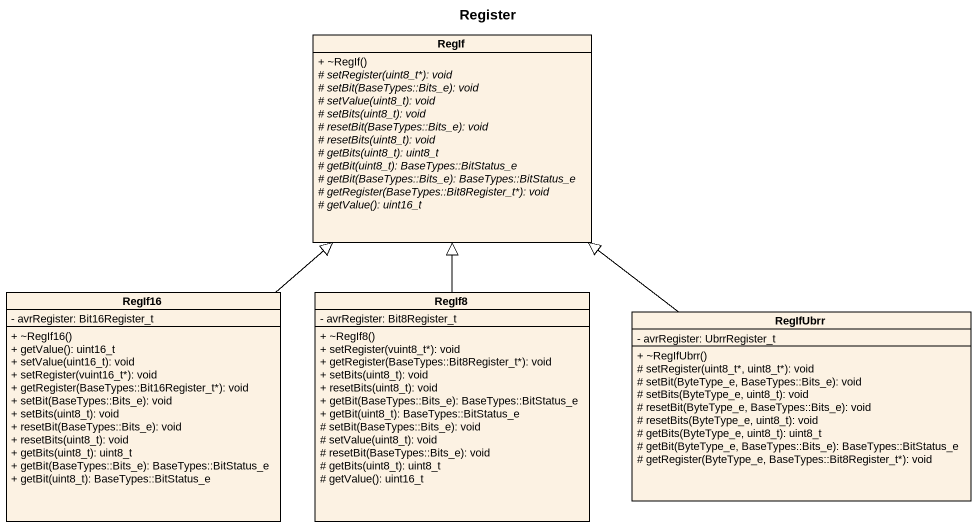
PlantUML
@startuml
title Register
hide circle
hide empty members
skinparam classAttributeIconSize 0
class RegIf {
  + ~RegIf()
  {abstract} # setRegister(uint8_t*): void
  {abstract} # setBit(BaseTypes::Bits_e): void
  {abstract} # setValue(uint8_t): void
  {abstract} # setBits(uint8_t): void
  {abstract} # resetBit(BaseTypes::Bits_e): void
  {abstract} # resetBits(uint8_t): void
  {abstract} # getBits(uint8_t): uint8_t
  {abstract} # getBit(uint8_t): BaseTypes::BitStatus_e
  {abstract} # getBit(BaseTypes::Bits_e): BaseTypes::BitStatus_e
  {abstract} # getRegister(BaseTypes::Bit8Register_t*): void
  {abstract} # getValue(): uint16_t
}
class RegIf16 {
  - avrRegister: Bit16Register_t
  + ~RegIf16()
  + getValue(): uint16_t
  + setValue(uint16_t): void
  + setRegister(vuint16_t*): void
  + getRegister(BaseTypes::Bit16Register_t*): void
  + setBit(BaseTypes::Bits_e): void
  + setBits(uint8_t): void
  + resetBit(BaseTypes::Bits_e): void
  + resetBits(uint8_t): void
  + getBits(uint8_t): uint8_t
  + getBit(BaseTypes::Bits_e): BaseTypes::BitStatus_e
  + getBit(uint8_t): BaseTypes::BitStatus_e
}
class RegIf8 {
  - avrRegister: Bit8Register_t
  + ~RegIf8()
  + setRegister(vuint8_t*): void
  + getRegister(BaseTypes::Bit8Register_t*): void
  + setBits(uint8_t): void
  + resetBits(uint8_t): void
  + getBit(BaseTypes::Bits_e): BaseTypes::BitStatus_e
  + getBit(uint8_t): BaseTypes::BitStatus_e
  # setBit(BaseTypes::Bits_e): void
  # setValue(uint8_t): void
  # resetBit(BaseTypes::Bits_e): void
  # getBits(uint8_t): uint8_t
  # getValue(): uint16_t
}
class RegIfUbrr {
  - avrRegister: UbrrRegister_t
  + ~RegIfUbrr()
  # setRegister(uint8_t*, uint8_t*): void
  # setBit(ByteType_e, BaseTypes::Bits_e): void
  # setBits(ByteType_e, uint8_t): void
  # resetBit(ByteType_e, BaseTypes::Bits_e): void
  # resetBits(ByteType_e, uint8_t): void
  # getBits(ByteType_e, uint8_t): uint8_t
  # getBit(ByteType_e, BaseTypes::Bits_e): BaseTypes::BitStatus_e
  # getRegister(ByteType_e, BaseTypes::Bit8Register_t*): void
}
RegIf16 -up-|> RegIf
RegIf8 -up-|> RegIf
RegIfUbrr -up-|> RegIf
@enduml
